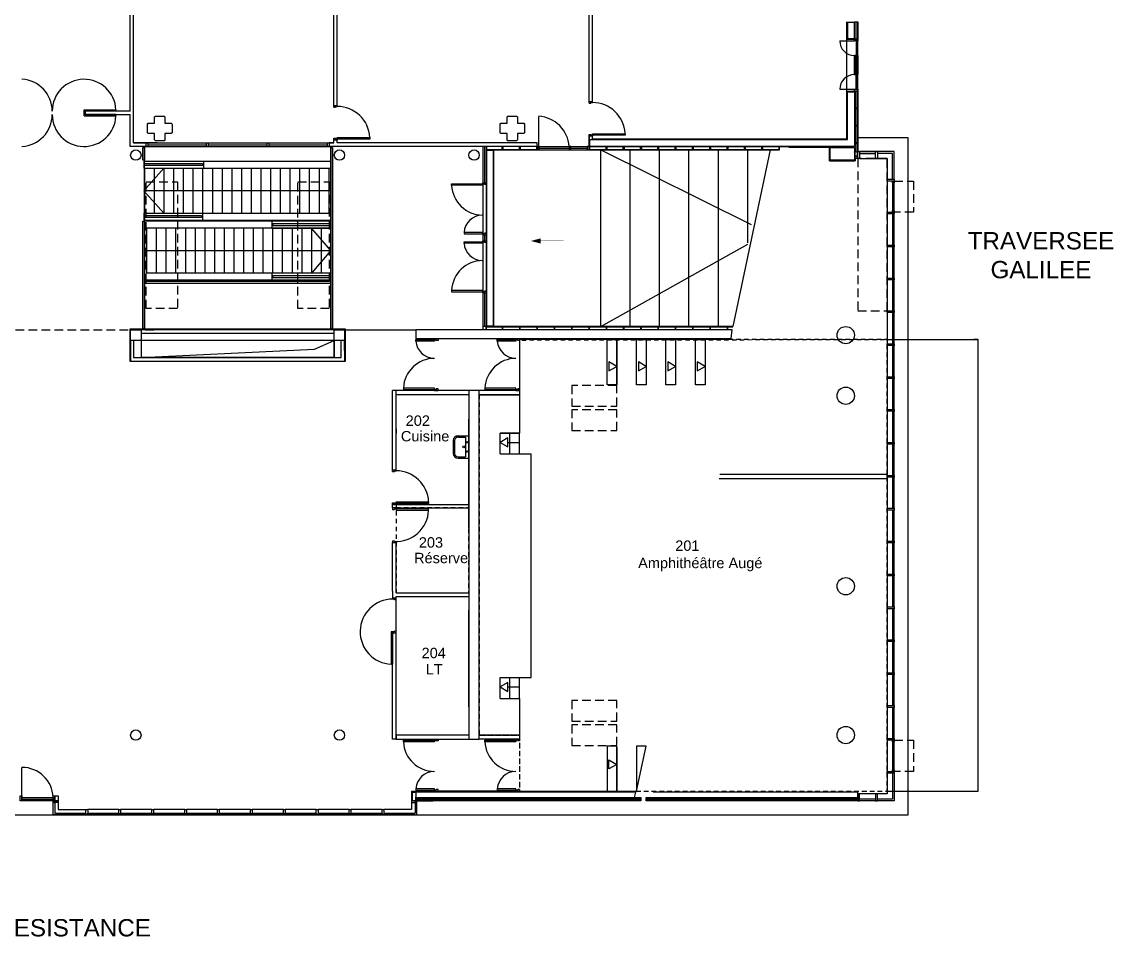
# Model space of a CAD drawing. Header units: metres. Extents: x 492 to 631, y -916 to -790.
# Drawn here: x 599.75 to 631.27, y -916.26 to -889.71 of the extents above; entities that cross this region are included whole.
import ezdxf

# ---------------------------------------------------------------- set-up
doc = ezdxf.new("R2010")
doc.units = ezdxf.units.M
for name, pattern in [('CACHE', [0.375, 0.25, -0.125]), ('CACHE2', [0.1875, 0.125, -0.0625]), ('CONTINU', [0])]:
    doc.linetypes.add(name, pattern=pattern)
for name, color, linetype in [('_numérotation salles', 8, 'Continuous'), ('amphi 201', 8, 'CONTINU'), ('Désignation', 8, 'CONTINU'), ('GEX_VOL_Archi', 8, 'Continuous')]:
    doc.layers.add(name, color=color, linetype=linetype)
doc.styles.add('G100TXT-droit', font='swissl.ttf', dxfattribs={"height": 0.2})
doc.styles.get("Standard").update_dxf_attribs({"font": 'swissl.ttf'})
doc.linetypes.add('ISOLATION', pattern='A,0.0001,-0.1,[134,ltypeshp.shx,S=0.1,R=0,X=-0.1,Y=0],-0.2,[134,ltypeshp.shx,S=0.1,R=180,X=0.1,Y=0],-0.1', length=0.4001)

msp = doc.modelspace()

# ---------------------------------------------------------------- linework, layer by layer
at = {"layer": 'amphi 201', "color": 7, "linetype": 'CACHE2'}
msp.add_lwpolyline([(612.963, -900.478), (612.963, -910.308), (614.123, -910.308), (614.123, -911.928), (627.363, -911.928), (627.363, -898.888), (614.123, -898.908), (614.123, -900.478)], close=True, dxfattribs=at)
at = {"layer": 'GEX_VOL_Archi', "color": 7}
for p, q in [((602.883, -892.289), (602.883, -885.058)), ((608.862, -892.124), (608.861, -885.059)), ((602.983, -893.208), (602.983, -885.158)), ((608.761, -892.124), (608.761, -885.158)), ((616.132, -892.01), (616.132, -885.158)), ((616.232, -892.01), (616.232, -885.158)), ((623.574, -890.208), (623.574, -889.708)), ((623.844, -890.201), (623.844, -889.716)), ((623.369, -890.258), (623.794, -890.258)), ((623.574, -890.208), (623.794, -890.208)), ((623.574, -891.708), (623.574, -890.208)), ((623.844, -890.258), (623.844, -890.683)), ((623.874, -890.683), (623.874, -890.258)), ((623.894, -891.708), (623.894, -890.258)), ((623.794, -890.733), (623.794, -891.183)), ((623.794, -891.183), (623.794, -890.733)), ((623.844, -890.733), (623.844, -891.183)), ((623.844, -891.183), (623.844, -890.733)), ((623.894, -890.733), (623.894, -891.183)), ((623.844, -891.658), (623.844, -891.233)), ((623.874, -891.233), (623.874, -891.658)), ((623.369, -891.658), (623.794, -891.658)), ((623.574, -891.708), (623.794, -891.708)), ((623.574, -893.088), (623.574, -891.708)), ((623.844, -892.201), (623.844, -891.716)), ((616.132, -892.01), (616.232, -892.01)), ((616.132, -892.06), (616.132, -892.01)), ((616.182, -892.04), (616.232, -892.04)), ((616.182, -892.06), (616.182, -892.04)), ((616.232, -892.04), (616.232, -892.01)), ((601.553, -892.249), (602.472, -892.249)), ((601.553, -892.289), (601.553, -892.249)), ((601.553, -892.289), (601.583, -892.289)), ((601.553, -892.339), (601.553, -892.289)), ((602.472, -892.289), (601.553, -892.289)), ((601.553, -892.389), (601.553, -892.339)), ((601.583, -892.289), (601.583, -892.389)), ((602.472, -892.249), (602.472, -892.289)), ((608.761, -892.124), (608.862, -892.124)), ((608.762, -892.174), (608.762, -892.124)), ((608.762, -892.174), (608.812, -892.174)), ((608.812, -892.154), (608.862, -892.154)), ((608.812, -892.174), (608.812, -892.154)), ((608.862, -892.154), (608.862, -892.124)), ((616.132, -892.06), (616.182, -892.06)), ((623.844, -892.701), (623.844, -892.216)), ((601.583, -892.389), (601.553, -892.389)), ((602.472, -892.389), (601.553, -892.389)), ((601.553, -892.429), (601.553, -892.389)), ((601.553, -892.429), (602.472, -892.429)), ((602.472, -892.429), (602.472, -892.389)), ((602.883, -893.308), (602.883, -892.389)), ((616.132, -892.96), (616.182, -892.96)), ((616.132, -893.01), (616.132, -892.96)), ((616.182, -892.96), (616.182, -892.98)), ((616.182, -892.98), (616.232, -892.98)), ((616.232, -892.98), (616.232, -892.94)), ((616.232, -892.94), (617.171, -892.94)), ((617.171, -892.98), (616.232, -892.98)), ((616.232, -892.98), (616.232, -893.01)), ((617.171, -892.94), (617.171, -892.98)), ((623.844, -893.201), (623.844, -892.716)), ((603.346, -893.308), (602.883, -893.308)), ((603.665, -893.208), (602.983, -893.208)), ((602.983, -893.208), (608.762, -893.208)), ((603.396, -893.258), (605.086, -893.258)), ((603.396, -893.308), (605.087, -893.308)), ((605.136, -893.208), (608.762, -893.208)), ((605.146, -893.208), (606.836, -893.208)), ((605.146, -893.258), (606.836, -893.258)), ((605.146, -893.308), (606.837, -893.308)), ((606.886, -893.258), (608.577, -893.258)), ((606.886, -893.308), (608.577, -893.308)), ((608.762, -893.208), (608.626, -893.208)), ((614.632, -893.308), (608.626, -893.308)), ((608.761, -893.208), (608.761, -893.074)), ((608.761, -893.074), (608.812, -893.074)), ((608.862, -893.124), (608.761, -893.124)), ((608.762, -893.208), (608.762, -893.074)), ((608.762, -893.124), (608.762, -893.074)), ((608.812, -893.074), (608.812, -893.094)), ((608.812, -893.094), (608.862, -893.094)), ((608.862, -893.094), (608.862, -893.054)), ((608.862, -893.054), (609.801, -893.054)), ((609.801, -893.094), (608.862, -893.094)), ((608.862, -893.094), (608.862, -893.124)), ((608.862, -893.208), (608.862, -893.124)), ((614.632, -893.208), (608.862, -893.208)), ((609.801, -893.054), (609.801, -893.094)), ((613.063, -893.308), (613.063, -894.429)), ((613.063, -893.308), (613.063, -898.608)), ((613.113, -893.308), (613.113, -894.359)), ((613.163, -893.308), (613.163, -894.359)), ((614.632, -893.308), (614.632, -893.208)), ((614.632, -893.308), (616.132, -893.308)), ((616.132, -893.01), (616.132, -893.088)), ((616.232, -893.01), (616.132, -893.01)), ((616.132, -893.308), (616.132, -893.01)), ((616.142, -893.308), (623.794, -893.308)), ((616.152, -893.288), (616.152, -893.108)), ((616.232, -893.088), (616.232, -893.01)), ((616.232, -893.088), (623.574, -893.088)), ((623.094, -893.338), (623.094, -893.308)), ((623.844, -893.464), (623.844, -893.216)), ((614.632, -893.408), (616.112, -893.408)), ((614.682, -893.358), (615.557, -893.358)), ((614.682, -893.358), (615.532, -893.358)), ((615.607, -893.358), (616.082, -893.358)), ((616.468, -898.508), (616.468, -893.408)), ((616.468, -893.408), (620.814, -895.559)), ((617.318, -898.508), (617.318, -893.408)), ((618.168, -898.508), (618.168, -893.408)), ((619.018, -898.508), (619.018, -893.408)), ((619.868, -898.508), (619.868, -893.408)), ((620.718, -896.092), (620.718, -893.408)), ((621.902, -893.328), (623.074, -893.328)), ((623.074, -893.728), (623.074, -893.328)), ((623.894, -893.469), (623.794, -893.469)), ((623.804, -893.504), (623.794, -893.504)), ((623.794, -893.504), (623.794, -893.588)), ((623.794, -893.588), (623.895, -893.588)), ((623.804, -893.504), (623.804, -893.578)), ((623.804, -893.578), (623.885, -893.578)), ((623.895, -893.504), (623.885, -893.504)), ((623.885, -893.578), (623.885, -893.504)), ((623.895, -893.588), (623.895, -893.504)), ((603.276, -893.738), (608.676, -893.738)), ((604.968, -893.813), (603.276, -893.813)), ((604.968, -893.863), (603.276, -893.863)), ((603.276, -893.863), (603.276, -893.938)), ((603.276, -893.938), (608.676, -893.938)), ((603.276, -894.588), (603.856, -893.938)), ((603.296, -893.938), (603.296, -895.238)), ((603.576, -893.938), (603.576, -895.238)), ((603.856, -893.938), (603.856, -895.238)), ((604.136, -893.938), (604.136, -895.238)), ((604.416, -893.938), (604.416, -895.238)), ((604.696, -893.938), (604.696, -895.238)), ((604.968, -893.813), (604.968, -893.863)), ((604.976, -893.938), (604.976, -895.238)), ((604.998, -893.738), (604.998, -893.938)), ((605.256, -893.938), (605.256, -895.238)), ((605.536, -893.938), (605.536, -895.238)), ((605.816, -893.938), (605.816, -895.238)), ((606.096, -893.938), (606.096, -895.238)), ((606.376, -893.938), (606.376, -895.238)), ((606.656, -893.938), (606.656, -895.238)), ((606.936, -893.938), (606.936, -895.238)), ((607.216, -893.938), (607.216, -895.238)), ((607.496, -893.938), (607.496, -895.238)), ((607.776, -893.938), (607.776, -895.238)), ((608.056, -893.938), (608.056, -895.238)), ((608.336, -893.938), (608.336, -895.238)), ((608.616, -893.938), (608.616, -895.238)), ((623.074, -893.728), (623.814, -893.728)), ((623.794, -893.641), (623.895, -893.641)), ((623.794, -893.641), (623.794, -893.667)), ((623.794, -893.645), (623.794, -893.645)), ((623.794, -893.667), (623.798, -893.667)), ((623.798, -893.645), (623.891, -893.645)), ((623.798, -893.645), (623.798, -893.667)), ((623.814, -893.645), (623.814, -893.728)), ((623.891, -893.645), (623.891, -893.667)), ((623.895, -893.667), (623.891, -893.667)), ((623.895, -893.641), (623.895, -893.667)), ((612.164, -894.429), (612.164, -894.389)), ((612.164, -894.389), (613.063, -894.389)), ((613.063, -894.429), (612.164, -894.429)), ((613.063, -894.389), (613.063, -894.359)), ((613.063, -894.359), (613.163, -894.359)), ((613.113, -894.389), (613.063, -894.389)), ((613.063, -894.389), (613.063, -894.429)), ((613.113, -894.409), (613.113, -894.389)), ((613.163, -894.409), (613.113, -894.409)), ((613.163, -894.359), (613.163, -894.409)), ((608.676, -894.588), (603.276, -894.588)), ((603.856, -895.238), (603.276, -894.588)), ((603.276, -895.238), (608.676, -895.238)), ((603.276, -895.238), (603.276, -895.438)), ((604.938, -895.313), (603.276, -895.313)), ((604.938, -895.363), (603.276, -895.363)), ((603.276, -895.438), (608.676, -895.438)), ((603.296, -895.285), (603.296, -898.302)), ((604.938, -895.313), (604.938, -895.363)), ((604.968, -895.238), (604.968, -895.438)), ((603.356, -895.668), (603.356, -896.968)), ((603.636, -895.668), (603.636, -896.968)), ((603.916, -895.668), (603.916, -896.968)), ((604.196, -895.668), (604.196, -896.968)), ((604.476, -895.668), (604.476, -896.968)), ((604.756, -895.668), (604.756, -896.968)), ((605.036, -895.668), (605.036, -896.968)), ((605.316, -895.668), (605.316, -896.968)), ((605.596, -895.668), (605.596, -896.968)), ((605.876, -895.668), (605.876, -896.968)), ((606.156, -895.668), (606.156, -896.968)), ((606.436, -895.668), (606.436, -896.968)), ((606.716, -895.668), (606.716, -896.968)), ((606.996, -895.668), (606.996, -896.968)), ((607.276, -895.668), (607.276, -896.968)), ((607.556, -895.668), (607.556, -896.968)), ((607.836, -895.668), (607.836, -896.968)), ((608.116, -895.668), (608.116, -896.968)), ((608.676, -896.318), (608.116, -895.668)), ((608.396, -895.668), (608.396, -896.968)), ((608.676, -895.668), (608.676, -896.968)), ((612.524, -895.789), (612.524, -895.829)), ((613.063, -895.789), (612.524, -895.789)), ((612.524, -895.829), (613.063, -895.829)), ((613.063, -895.789), (613.063, -896.034)), ((613.063, -895.829), (613.063, -895.789)), ((613.113, -895.829), (613.063, -895.829)), ((613.063, -895.829), (613.063, -895.859)), ((613.113, -895.809), (613.113, -895.829)), ((613.163, -895.809), (613.113, -895.809)), ((613.163, -895.859), (613.163, -895.809)), ((612.524, -896.104), (612.524, -896.064)), ((612.524, -896.064), (613.063, -896.064)), ((613.063, -896.104), (612.524, -896.104)), ((613.063, -895.859), (613.163, -895.859)), ((613.063, -896.034), (613.163, -896.034)), ((613.063, -896.064), (613.063, -896.034)), ((613.063, -896.064), (613.063, -896.104)), ((613.113, -896.064), (613.063, -896.064)), ((613.113, -895.859), (613.113, -896.034)), ((613.113, -896.084), (613.113, -896.064)), ((613.163, -896.084), (613.113, -896.084)), ((613.163, -895.859), (613.163, -896.034)), ((613.163, -896.034), (613.163, -896.084)), ((616.468, -898.508), (620.718, -896.13)), ((603.296, -896.318), (608.676, -896.318)), ((608.676, -896.318), (608.116, -896.968)), ((606.975, -896.968), (606.975, -897.168)), ((608.676, -896.968), (608.676, -897.043)), ((612.164, -897.464), (612.164, -897.504)), ((613.063, -897.464), (612.164, -897.464)), ((612.164, -897.504), (613.063, -897.504)), ((613.063, -897.504), (613.063, -897.464)), ((613.063, -897.504), (613.063, -897.534)), ((613.113, -897.504), (613.063, -897.504)), ((613.063, -897.534), (613.063, -898.608)), ((613.063, -897.534), (613.163, -897.534)), ((613.163, -897.484), (613.113, -897.484)), ((613.113, -897.484), (613.113, -897.504)), ((613.113, -897.534), (613.113, -898.508)), ((613.163, -897.534), (613.163, -897.484)), ((613.163, -897.534), (613.163, -898.608)), ((609.096, -898.588), (602.876, -898.588)), ((602.876, -898.588), (602.876, -899.508)), ((608.776, -898.608), (603.196, -898.608)), ((609.076, -898.608), (611.132, -898.608)), ((609.097, -899.508), (609.096, -898.588)), ((613.163, -898.508), (613.063, -898.508)), ((620.234, -898.856), (620.265, -898.607)), ((602.876, -898.908), (602.876, -899.508)), ((602.896, -898.908), (602.896, -899.508)), ((602.976, -898.908), (602.976, -899.408)), ((608.776, -898.708), (603.196, -898.708)), ((608.387, -898.908), (603.196, -898.908)), ((608.776, -898.908), (603.386, -898.908)), ((608.977, -899.408), (608.976, -898.908)), ((609.077, -899.508), (609.076, -898.908)), ((611.132, -898.888), (611.671, -898.888)), ((611.132, -898.928), (611.132, -898.888)), ((611.671, -898.928), (611.132, -898.928)), ((611.671, -898.888), (611.671, -898.858)), ((611.671, -898.858), (611.771, -898.858)), ((611.721, -898.888), (611.671, -898.888)), ((611.671, -898.888), (611.671, -898.928)), ((611.721, -898.908), (611.721, -898.888)), ((611.771, -898.908), (611.721, -898.908)), ((611.771, -898.858), (611.771, -898.908)), ((613.484, -898.888), (614.023, -898.888)), ((613.484, -898.928), (613.484, -898.888)), ((614.023, -898.928), (613.484, -898.928)), ((614.023, -898.888), (614.023, -898.858)), ((614.023, -898.858), (614.123, -898.858)), ((614.073, -898.888), (614.023, -898.888)), ((614.023, -898.888), (614.023, -898.928)), ((614.073, -898.908), (614.073, -898.888)), ((614.123, -898.908), (614.073, -898.908)), ((614.123, -898.858), (614.123, -898.908)), ((620.206, -898.888), (614.123, -898.888)), ((616.932, -900.16), (616.932, -898.858)), ((624.744, -898.888), (627.363, -898.888)), ((627.363, -911.928), (627.363, -898.888)), ((602.876, -899.508), (609.097, -899.508)), ((602.976, -899.408), (608.977, -899.408)), ((608.673, -899.408), (603.883, -899.408)), ((610.462, -902.646), (610.462, -900.358)), ((610.562, -900.358), (610.462, -900.358)), ((610.562, -901.058), (610.562, -900.358)), ((612.662, -900.358), (610.562, -900.358)), ((610.562, -900.478), (610.562, -900.358)), ((612.662, -900.358), (610.562, -900.358)), ((612.662, -900.478), (610.562, -900.478)), ((612.662, -900.478), (610.562, -900.478)), ((611.671, -900.288), (610.772, -900.288)), ((610.772, -900.288), (610.772, -900.328)), ((610.772, -900.328), (611.671, -900.328)), ((611.671, -900.328), (611.671, -900.288)), ((611.721, -900.328), (611.671, -900.328)), ((611.671, -900.328), (611.671, -900.358)), ((611.671, -900.358), (611.771, -900.358)), ((611.721, -900.308), (611.721, -900.328)), ((611.771, -900.308), (611.721, -900.308)), ((611.771, -900.358), (611.771, -900.308)), ((612.963, -900.357), (612.662, -900.357)), ((612.662, -900.357), (612.662, -910.428)), ((612.963, -910.428), (612.963, -900.357)), ((614.123, -900.358), (612.963, -900.358)), ((614.123, -900.478), (612.963, -900.478)), ((614.023, -900.288), (613.124, -900.288)), ((613.124, -900.288), (613.124, -900.328)), ((613.124, -900.328), (614.023, -900.328)), ((614.023, -900.328), (614.023, -900.288)), ((614.073, -900.328), (614.023, -900.328)), ((614.023, -900.328), (614.023, -900.358)), ((614.023, -900.358), (614.123, -900.358)), ((614.073, -900.308), (614.073, -900.328)), ((614.123, -900.308), (614.073, -900.308)), ((614.123, -900.358), (614.123, -900.308)), ((614.123, -900.358), (614.123, -900.478)), ((610.562, -902.646), (610.562, -901.058)), ((612.662, -904.327), (612.662, -901.184)), ((612.212, -901.801), (612.212, -902.171)), ((612.252, -901.801), (612.252, -902.171)), ((612.352, -901.661), (612.662, -901.661)), ((612.352, -901.701), (612.566, -901.701)), ((612.566, -901.701), (612.566, -902.271)), ((612.662, -901.661), (612.662, -902.311)), ((613.563, -901.588), (614.123, -901.588)), ((613.563, -901.588), (614.123, -901.588)), ((613.563, -902.188), (613.563, -901.588)), ((613.843, -902.188), (613.843, -901.588)), ((614.123, -902.188), (614.123, -901.588)), ((613.788, -901.858), (614.123, -901.858)), ((612.352, -902.271), (612.566, -902.271)), ((612.352, -902.311), (612.662, -902.311)), ((613.563, -902.188), (614.463, -902.188)), ((614.463, -908.649), (614.463, -902.188)), ((610.462, -902.646), (610.562, -902.646)), ((610.462, -902.646), (610.562, -902.646)), ((610.462, -902.696), (610.462, -902.646)), ((610.462, -902.696), (610.512, -902.696)), ((610.512, -902.676), (610.562, -902.676)), ((610.512, -902.696), (610.512, -902.676)), ((610.562, -902.676), (610.562, -902.646)), ((619.893, -902.893), (624.744, -902.893)), ((619.906, -902.773), (624.744, -902.773)), ((624.744, -902.893), (624.744, -902.773)), ((610.462, -903.596), (610.512, -903.596)), ((610.462, -903.646), (610.462, -903.596)), ((610.562, -903.646), (610.462, -903.646)), ((610.512, -903.596), (610.512, -903.616)), ((610.512, -903.616), (610.562, -903.616)), ((610.562, -903.616), (610.562, -903.576)), ((610.562, -903.576), (611.501, -903.576)), ((611.501, -903.616), (610.562, -903.616)), ((610.562, -903.616), (610.562, -903.646)), ((610.562, -903.646), (612.662, -903.646)), ((611.501, -903.576), (611.501, -903.616)), ((610.462, -903.746), (610.462, -903.796)), ((610.562, -903.746), (610.462, -903.746)), ((610.462, -903.796), (610.512, -903.796)), ((610.512, -903.796), (610.512, -903.776)), ((610.512, -903.776), (610.562, -903.776)), ((610.562, -903.746), (612.662, -903.746)), ((610.562, -903.776), (610.562, -903.746)), ((610.562, -903.776), (610.562, -903.816)), ((611.501, -903.776), (610.562, -903.776)), ((610.562, -903.816), (611.501, -903.816)), ((611.501, -903.816), (611.501, -903.776)), ((610.462, -904.696), (610.512, -904.696)), ((610.462, -904.696), (610.462, -904.746)), ((610.462, -906.152), (610.462, -904.746)), ((610.462, -904.746), (610.562, -904.746)), ((610.462, -904.746), (610.562, -904.746)), ((610.512, -904.696), (610.512, -904.716)), ((610.512, -904.716), (610.562, -904.716)), ((610.562, -906.202), (610.562, -904.716)), ((610.562, -904.716), (610.562, -904.746)), ((610.562, -906.152), (610.562, -904.746)), ((610.462, -906.152), (610.462, -906.352)), ((610.562, -906.202), (610.562, -906.152)), ((610.562, -906.202), (610.562, -906.152)), ((610.562, -906.202), (612.662, -906.202)), ((610.462, -906.352), (610.562, -906.352)), ((610.462, -906.352), (610.562, -906.352)), ((610.562, -906.352), (610.462, -906.352)), ((610.462, -906.382), (610.462, -906.352)), ((610.512, -906.382), (610.462, -906.382)), ((610.512, -906.402), (610.512, -906.382)), ((610.562, -906.402), (610.512, -906.402)), ((610.562, -906.302), (612.662, -906.302)), ((610.562, -906.352), (610.562, -906.302)), ((610.562, -906.402), (610.562, -906.352)), ((610.563, -907.302), (610.562, -906.402)), ((612.662, -909.495), (612.662, -906.702)), ((610.423, -907.322), (610.423, -908.261)), ((610.463, -907.322), (610.423, -907.322)), ((610.462, -910.428), (610.462, -907.352)), ((610.462, -907.352), (610.562, -907.352)), ((610.463, -907.322), (610.463, -907.352)), ((610.513, -907.322), (610.463, -907.322)), ((610.463, -908.261), (610.463, -907.322)), ((610.463, -907.352), (610.563, -907.352)), ((610.563, -907.302), (610.513, -907.302)), ((610.513, -907.322), (610.513, -907.302)), ((610.562, -909.116), (610.562, -907.352)), ((610.562, -910.428), (610.562, -907.352)), ((610.563, -907.352), (610.563, -907.302)), ((610.562, -908.098), (610.562, -907.752)), ((610.562, -909.18), (610.562, -907.752)), ((610.463, -908.261), (610.423, -908.261)), ((613.563, -909.249), (613.563, -908.649)), ((613.563, -908.649), (614.123, -908.649)), ((613.563, -908.649), (614.463, -908.649)), ((613.563, -909.249), (613.563, -908.649)), ((613.843, -909.249), (613.843, -908.649)), ((614.123, -909.249), (614.123, -908.649)), ((613.788, -908.918), (614.123, -908.918)), ((610.562, -909.229), (610.562, -909.229)), ((610.562, -909.349), (610.562, -909.349)), ((613.563, -909.249), (614.123, -909.249)), ((610.562, -910.428), (610.462, -910.428)), ((610.772, -910.458), (611.671, -910.458)), ((610.772, -910.498), (610.772, -910.458)), ((611.671, -910.498), (610.772, -910.498)), ((611.671, -910.428), (611.771, -910.428)), ((611.671, -910.458), (611.671, -910.428)), ((611.671, -910.458), (611.671, -910.498)), ((611.721, -910.458), (611.671, -910.458)), ((611.721, -910.478), (611.721, -910.458)), ((611.771, -910.478), (611.721, -910.478)), ((611.771, -910.428), (611.771, -910.478)), ((612.662, -910.428), (612.963, -910.428)), ((612.662, -910.428), (612.963, -910.428)), ((613.124, -910.458), (614.023, -910.458)), ((613.124, -910.498), (613.124, -910.458)), ((614.023, -910.498), (613.124, -910.498)), ((614.023, -910.428), (614.123, -910.428)), ((614.023, -910.458), (614.023, -910.428)), ((614.023, -910.458), (614.023, -910.498)), ((614.073, -910.458), (614.023, -910.458)), ((614.073, -910.478), (614.073, -910.458)), ((614.123, -910.478), (614.073, -910.478)), ((614.123, -910.428), (614.123, -910.478)), ((616.932, -910.656), (616.932, -911.958)), ((611.671, -911.858), (611.132, -911.858)), ((611.132, -911.858), (611.132, -911.898)), ((611.132, -911.898), (611.671, -911.898)), ((611.671, -911.898), (611.671, -911.858)), ((611.671, -911.898), (611.671, -911.928)), ((611.721, -911.898), (611.671, -911.898)), ((611.771, -911.878), (611.721, -911.878)), ((611.721, -911.878), (611.721, -911.898)), ((611.771, -911.928), (611.771, -911.878)), ((614.023, -911.858), (613.484, -911.858)), ((613.484, -911.858), (613.484, -911.898)), ((613.484, -911.898), (614.023, -911.898)), ((614.023, -911.898), (614.023, -911.858)), ((614.023, -911.898), (614.023, -911.928)), ((614.073, -911.898), (614.023, -911.898)), ((614.123, -911.878), (614.073, -911.878)), ((614.073, -911.878), (614.073, -911.898)), ((614.123, -911.928), (614.123, -911.878)), ((599.757, -912.158), (600.657, -912.158)), ((611.007, -911.928), (611.007, -912.208)), ((611.007, -911.928), (611.671, -911.928)), ((611.029, -911.958), (611.029, -912.208)), ((611.029, -911.958), (611.132, -911.958)), ((611.671, -911.928), (611.771, -911.928)), ((614.023, -911.928), (611.771, -911.928)), ((614.023, -911.928), (614.123, -911.928)), ((614.123, -911.928), (617.485, -911.928)), ((624.744, -911.928), (627.363, -911.928)), ((602.557, -912.458), (601.657, -912.458)), ((603.507, -912.458), (602.607, -912.458)), ((604.457, -912.458), (603.557, -912.458)), ((605.407, -912.458), (604.507, -912.458)), ((606.357, -912.458), (605.457, -912.458)), ((607.307, -912.458), (606.407, -912.458)), ((608.257, -912.458), (607.357, -912.458)), ((609.207, -912.458), (608.307, -912.458)), ((610.157, -912.458), (609.257, -912.458)), ((600.707, -912.558), (601.607, -912.558)), ((601.657, -912.558), (602.557, -912.558)), ((602.607, -912.558), (603.507, -912.558)), ((603.557, -912.558), (604.457, -912.558)), ((604.507, -912.558), (605.407, -912.558)), ((605.457, -912.558), (606.357, -912.558)), ((606.407, -912.558), (607.307, -912.558)), ((607.357, -912.558), (608.257, -912.558)), ((608.307, -912.558), (609.207, -912.558)), ((609.257, -912.558), (610.157, -912.558)), ((610.207, -912.558), (611.107, -912.558)), ((611.107, -912.608), (610.207, -912.608))]:
    msp.add_line(p, q, dxfattribs=at)
at = {"layer": 'GEX_VOL_Archi', "color": 7, "ltscale": 2}
for p, q in [((614.682, -893.308), (614.682, -892.439)), ((623.794, -892.938), (623.794, -893.124)), ((616.152, -893.108), (623.594, -893.108)), ((615.557, -893.372), (614.682, -893.372)), ((624.894, -894.308), (624.894, -895.208)), ((624.894, -895.258), (624.894, -896.158)), ((624.894, -896.208), (624.894, -897.108)), ((624.894, -897.158), (624.894, -898.058)), ((624.894, -898.108), (624.894, -899.008)), ((624.894, -899.058), (624.894, -899.958)), ((624.894, -900.008), (624.894, -900.908)), ((624.894, -900.958), (624.894, -901.858)), ((624.894, -901.908), (624.894, -902.808)), ((624.894, -902.858), (624.894, -903.758)), ((624.894, -903.808), (624.894, -904.708)), ((624.894, -904.758), (624.894, -905.658)), ((624.894, -905.708), (624.894, -906.608)), ((624.894, -906.658), (624.894, -907.558)), ((624.894, -907.608), (624.894, -908.508)), ((624.894, -908.558), (624.894, -909.458)), ((624.894, -909.508), (624.894, -910.408)), ((624.894, -910.458), (624.894, -911.358)), ((599.757, -912.108), (599.757, -911.241)), ((600.657, -912.172), (599.757, -912.172)), ((623.894, -912.208), (623.482, -912.208)), ((623.884, -912.198), (623.492, -912.198)), ((623.492, -912.198), (623.784, -912.198)), ((623.884, -912.108), (623.884, -912.198)), ((623.884, -912.198), (623.884, -912.108)), ((623.884, -912.198), (623.884, -912.108)), ((623.894, -912.108), (623.894, -912.208)), ((623.894, -912.108), (623.894, -912.198)), ((572.344, -912.608), (624.944, -912.608))]:
    msp.add_line(p, q, dxfattribs=at)
at = {"layer": 'GEX_VOL_Archi', "color": 7, "linetype": 'ISOLATION', "ltscale": 0.08}
for p, q in [((611.622, -912.162), (611.167, -912.162)), ((612.122, -912.162), (611.642, -912.162))]:
    msp.add_line(p, q, dxfattribs=at)
at = {"layer": 'GEX_VOL_Archi', "color": 7, "ltscale": 0.08}
for p, q in [((612.622, -912.162), (612.142, -912.162)), ((613.122, -912.162), (612.642, -912.162)), ((613.622, -912.162), (613.142, -912.162)), ((614.122, -912.162), (613.642, -912.162)), ((614.622, -912.162), (614.142, -912.162)), ((615.122, -912.162), (614.642, -912.162)), ((615.622, -912.162), (615.142, -912.162)), ((616.122, -912.162), (615.642, -912.162)), ((616.622, -912.162), (616.142, -912.162)), ((617.122, -912.162), (616.642, -912.162)), ((617.622, -912.162), (617.142, -912.162)), ((618.722, -912.162), (617.792, -912.162)), ((619.672, -912.162), (618.742, -912.162)), ((620.622, -912.162), (619.692, -912.162)), ((621.572, -912.162), (620.642, -912.162)), ((622.522, -912.162), (621.592, -912.162)), ((623.472, -912.162), (622.542, -912.162)), ((623.884, -912.162), (623.492, -912.162))]:
    msp.add_line(p, q, dxfattribs=at)
at = {"layer": 'GEX_VOL_Archi', "color": 7}
for points in [[(623.594, -889.728), (623.594, -890.188), (623.794, -890.188), (623.794, -889.728)], [(623.894, -890.208), (623.894, -890.258), (623.794, -890.258), (623.794, -890.208)], [(623.894, -890.683), (623.894, -890.733), (623.794, -890.733), (623.794, -890.683)], [(623.894, -890.733), (623.894, -890.683), (623.794, -890.683), (623.794, -890.733)], [(623.894, -890.683), (623.894, -890.733), (623.794, -890.733), (623.794, -890.683)], [(623.894, -891.233), (623.894, -891.183), (623.794, -891.183), (623.794, -891.233)], [(623.894, -891.233), (623.894, -891.183), (623.794, -891.183), (623.794, -891.233)], [(623.894, -891.183), (623.894, -891.233), (623.794, -891.233), (623.794, -891.183)], [(623.894, -891.658), (623.894, -891.708), (623.794, -891.708), (623.794, -891.658)], [(603.296, -893.308), (608.676, -893.308), (608.676, -898.608), (603.296, -898.608)], [(603.396, -893.308), (603.346, -893.308), (603.346, -893.208), (603.396, -893.208)], [(605.136, -893.308), (605.086, -893.308), (605.086, -893.208), (605.136, -893.208)], [(606.886, -893.308), (606.836, -893.308), (606.836, -893.208), (606.886, -893.208)], [(608.627, -893.308), (608.577, -893.308), (608.577, -893.208), (608.627, -893.208)], [(614.632, -893.408), (614.682, -893.408), (614.682, -893.308), (614.632, -893.308)], [(614.682, -893.408), (614.632, -893.408), (614.632, -893.308), (614.682, -893.308)], [(615.557, -893.408), (615.607, -893.408), (615.607, -893.308), (615.557, -893.308)], [(616.082, -893.408), (616.132, -893.408), (616.132, -893.308), (616.082, -893.308)], [(603.296, -893.708), (603.246, -893.708), (603.246, -893.338), (603.296, -893.338)], [(608.727, -898.578), (608.676, -898.578), (608.676, -893.338), (608.726, -893.338)], [(613.175, -893.408), (613.375, -893.408), (613.375, -898.508), (613.175, -898.508)], [(613.185, -893.418), (613.365, -893.418), (613.365, -898.498), (613.185, -898.498)], [(623.794, -893.708), (623.094, -893.708), (623.094, -893.338), (623.794, -893.338)], [(623.794, -893.708), (623.094, -893.708), (623.094, -893.338), (623.794, -893.338)], [(603.297, -898.578), (603.246, -898.578), (603.246, -895.468), (603.296, -895.468)], [(607.005, -895.593), (608.676, -895.593), (608.676, -895.543), (607.005, -895.543)], [(607.005, -897.093), (608.676, -897.093), (608.676, -897.043), (607.005, -897.043)], [(603.296, -897.208), (603.296, -897.258), (608.676, -897.258), (608.676, -897.208)], [(602.896, -898.608), (603.196, -898.608), (603.196, -898.908), (602.896, -898.908)], [(608.776, -898.608), (609.076, -898.608), (609.076, -898.908), (608.776, -898.908)], [(611.132, -898.858), (620.234, -898.858), (620.265, -898.608), (611.132, -898.608)], [(608.776, -898.908), (603.196, -898.908), (603.196, -899.408), (608.776, -899.408)], [(616.932, -900.188), (616.652, -900.188), (616.652, -898.888), (616.932, -898.888)], [(617.782, -900.188), (617.502, -900.188), (617.502, -898.888), (617.782, -898.888)], [(618.632, -900.188), (618.352, -900.188), (618.352, -898.888), (618.632, -898.888)], [(619.482, -900.188), (619.202, -900.188), (619.202, -898.888), (619.482, -898.888)], [(616.932, -899.659), (616.707, -899.529), (616.707, -899.789)], [(617.782, -899.659), (617.557, -899.529), (617.557, -899.789)], [(618.632, -899.659), (618.407, -899.529), (618.407, -899.789)], [(619.482, -899.659), (619.257, -899.529), (619.257, -899.789)], [(613.563, -901.858), (613.788, -901.987), (613.788, -901.728)], [(610.562, -903.746), (610.462, -903.746), (610.462, -903.646), (610.562, -903.646)], [(613.563, -908.918), (613.788, -909.048), (613.788, -908.789)], [(616.932, -910.628), (616.652, -910.628), (616.652, -911.928), (616.932, -911.928)], [(617.782, -910.628), (617.502, -910.628), (617.502, -911.928), (617.502, -911.928)], [(616.932, -911.157), (616.707, -911.287), (616.707, -911.027)], [(599.757, -912.208), (599.707, -912.208), (599.707, -912.058), (599.757, -912.058)], [(600.657, -912.208), (599.757, -912.208), (599.757, -912.108), (600.657, -912.108)], [(600.707, -912.208), (600.657, -912.208), (600.657, -912.058), (600.707, -912.058)], [(600.657, -912.258), (600.657, -912.208), (600.807, -912.208), (600.807, -912.258)], [(600.807, -912.208), (600.707, -912.208), (600.707, -912.058), (600.807, -912.058)], [(611.157, -912.258), (611.157, -912.208), (611.007, -912.208), (611.007, -912.258)], [(611.132, -912.108), (617.447, -912.108), (617.479, -911.958), (611.132, -911.958)], [(611.622, -912.108), (611.632, -912.108), (611.632, -912.208), (611.157, -912.208), (611.157, -912.108), (611.167, -912.108), (611.167, -912.198), (611.622, -912.198), (611.622, -912.108)], [(612.122, -912.108), (612.132, -912.108), (612.132, -912.208), (611.632, -912.208), (611.632, -912.108), (611.642, -912.108), (611.642, -912.198), (612.122, -912.198), (612.122, -912.108)], [(612.622, -912.108), (612.632, -912.108), (612.632, -912.208), (612.132, -912.208), (612.132, -912.108), (612.142, -912.108), (612.142, -912.198), (612.622, -912.198), (612.622, -912.108)], [(613.122, -912.108), (613.132, -912.108), (613.132, -912.208), (612.632, -912.208), (612.632, -912.108), (612.642, -912.108), (612.642, -912.198), (613.122, -912.198), (613.122, -912.108)], [(613.622, -912.108), (613.632, -912.108), (613.632, -912.208), (613.132, -912.208), (613.132, -912.108), (613.142, -912.108), (613.142, -912.198), (613.622, -912.198), (613.622, -912.108)], [(614.122, -912.108), (614.132, -912.108), (614.132, -912.208), (613.632, -912.208), (613.632, -912.108), (613.642, -912.108), (613.642, -912.198), (614.122, -912.198), (614.122, -912.108)], [(614.622, -912.108), (614.632, -912.108), (614.632, -912.208), (614.132, -912.208), (614.132, -912.108), (614.142, -912.108), (614.142, -912.198), (614.622, -912.198), (614.622, -912.108)], [(615.122, -912.108), (615.132, -912.108), (615.132, -912.208), (614.632, -912.208), (614.632, -912.108), (614.642, -912.108), (614.642, -912.198), (615.122, -912.198), (615.122, -912.108)], [(615.622, -912.108), (615.632, -912.108), (615.632, -912.208), (615.132, -912.208), (615.132, -912.108), (615.142, -912.108), (615.142, -912.198), (615.622, -912.198), (615.622, -912.108)], [(616.122, -912.108), (616.132, -912.108), (616.132, -912.208), (615.632, -912.208), (615.632, -912.108), (615.642, -912.108), (615.642, -912.198), (616.122, -912.198), (616.122, -912.108)], [(616.622, -912.108), (616.632, -912.108), (616.632, -912.208), (616.132, -912.208), (616.132, -912.108), (616.142, -912.108), (616.142, -912.198), (616.622, -912.198), (616.622, -912.108)], [(617.122, -912.108), (617.132, -912.108), (617.132, -912.208), (616.632, -912.208), (616.632, -912.108), (616.642, -912.108), (616.642, -912.198), (617.122, -912.198), (617.122, -912.108)], [(617.622, -912.108), (617.632, -912.108), (617.632, -912.208), (617.132, -912.208), (617.132, -912.108), (617.142, -912.108), (617.142, -912.198), (617.622, -912.198), (617.622, -912.108)], [(601.657, -912.608), (601.607, -912.608), (601.607, -912.458), (601.657, -912.458)], [(601.657, -912.608), (601.607, -912.608), (601.607, -912.458), (601.657, -912.458)], [(602.607, -912.608), (602.557, -912.608), (602.557, -912.458), (602.607, -912.458)], [(602.607, -912.608), (602.557, -912.608), (602.557, -912.458), (602.607, -912.458)], [(602.607, -912.608), (602.557, -912.608), (602.557, -912.458), (602.607, -912.458)], [(603.557, -912.608), (603.507, -912.608), (603.507, -912.458), (603.557, -912.458)], [(603.557, -912.608), (603.507, -912.608), (603.507, -912.458), (603.557, -912.458)], [(603.557, -912.608), (603.507, -912.608), (603.507, -912.458), (603.557, -912.458)], [(604.507, -912.608), (604.457, -912.608), (604.457, -912.458), (604.507, -912.458)], [(604.507, -912.608), (604.457, -912.608), (604.457, -912.458), (604.507, -912.458)], [(604.507, -912.608), (604.457, -912.608), (604.457, -912.458), (604.507, -912.458)], [(605.457, -912.608), (605.407, -912.608), (605.407, -912.458), (605.457, -912.458)], [(605.457, -912.608), (605.407, -912.608), (605.407, -912.458), (605.457, -912.458)], [(605.457, -912.608), (605.407, -912.608), (605.407, -912.458), (605.457, -912.458)], [(606.407, -912.608), (606.357, -912.608), (606.357, -912.458), (606.407, -912.458)], [(606.407, -912.608), (606.357, -912.608), (606.357, -912.458), (606.407, -912.458)], [(606.407, -912.608), (606.357, -912.608), (606.357, -912.458), (606.407, -912.458)], [(607.357, -912.608), (607.307, -912.608), (607.307, -912.458), (607.357, -912.458)], [(607.357, -912.608), (607.307, -912.608), (607.307, -912.458), (607.357, -912.458)], [(607.357, -912.608), (607.307, -912.608), (607.307, -912.458), (607.357, -912.458)], [(608.307, -912.608), (608.257, -912.608), (608.257, -912.458), (608.307, -912.458)], [(608.307, -912.608), (608.257, -912.608), (608.257, -912.458), (608.307, -912.458)], [(608.307, -912.608), (608.257, -912.608), (608.257, -912.458), (608.307, -912.458)], [(609.257, -912.608), (609.207, -912.608), (609.207, -912.458), (609.257, -912.458)], [(609.257, -912.608), (609.207, -912.608), (609.207, -912.458), (609.257, -912.458)], [(609.257, -912.608), (609.207, -912.608), (609.207, -912.458), (609.257, -912.458)], [(610.207, -912.608), (610.157, -912.608), (610.157, -912.458), (610.207, -912.458)], [(610.207, -912.608), (610.157, -912.608), (610.157, -912.458), (610.207, -912.458)], [(602.557, -912.608), (601.657, -912.608), (601.657, -912.558), (602.557, -912.558)], [(603.507, -912.608), (602.607, -912.608), (602.607, -912.558), (603.507, -912.558)], [(604.457, -912.608), (603.557, -912.608), (603.557, -912.558), (604.457, -912.558)], [(605.407, -912.608), (604.507, -912.608), (604.507, -912.558), (605.407, -912.558)], [(606.357, -912.608), (605.457, -912.608), (605.457, -912.558), (606.357, -912.558)], [(607.307, -912.608), (606.407, -912.608), (606.407, -912.558), (607.307, -912.558)], [(608.257, -912.608), (607.357, -912.608), (607.357, -912.558), (608.257, -912.558)], [(609.207, -912.608), (608.307, -912.608), (608.307, -912.558), (609.207, -912.558)], [(610.157, -912.608), (609.257, -912.608), (609.257, -912.558), (610.157, -912.558)]]:
    msp.add_lwpolyline(points, close=True, dxfattribs=at)
for points in [[(623.794, -889.716), (623.794, -889.711), (623.894, -889.711), (623.894, -890.206), (623.794, -890.206), (623.794, -890.201), (623.889, -890.201), (623.889, -889.716), (623.794, -889.716)], [(623.594, -891.728), (623.794, -891.728), (623.794, -893.308), (616.152, -893.308), (616.152, -893.108), (623.594, -893.108), (623.594, -891.728)], [(623.794, -891.716), (623.794, -891.711), (623.894, -891.711), (623.894, -892.206), (623.794, -892.206), (623.794, -892.201), (623.889, -892.201), (623.889, -891.716), (623.794, -891.716)], [(602.883, -892.289), (602.883, -892.289), (601.583, -892.289), (601.583, -892.389), (602.883, -892.389)], [(623.794, -892.216), (623.794, -892.211), (623.894, -892.211), (623.894, -892.706), (623.794, -892.706), (623.794, -892.701), (623.889, -892.701), (623.889, -892.216), (623.794, -892.216)], [(623.794, -892.716), (623.794, -892.711), (623.894, -892.711), (623.894, -893.206), (623.794, -893.206), (623.794, -893.201), (623.889, -893.201), (623.889, -892.716), (623.794, -892.716)], [(613.163, -893.308), (613.163, -893.408), (613.632, -893.408), (613.632, -893.308)], [(613.173, -893.308), (613.173, -893.398), (613.622, -893.398), (613.622, -893.308)], [(613.632, -893.308), (613.632, -893.408), (614.132, -893.408), (614.132, -893.308)], [(613.642, -893.308), (613.642, -893.398), (614.122, -893.398), (614.122, -893.308)], [(614.132, -893.308), (614.132, -893.408), (614.632, -893.408), (614.632, -893.308)], [(614.142, -893.308), (614.142, -893.398), (614.622, -893.398), (614.622, -893.308)], [(616.132, -893.308), (616.132, -893.408), (616.632, -893.408), (616.632, -893.308)], [(616.142, -893.308), (616.142, -893.398), (616.622, -893.398), (616.622, -893.308)], [(616.632, -893.308), (616.632, -893.408), (617.132, -893.408), (617.132, -893.308)], [(616.642, -893.308), (616.642, -893.398), (617.122, -893.398), (617.122, -893.308)], [(617.132, -893.308), (617.132, -893.408), (617.632, -893.408), (617.632, -893.308)], [(617.142, -893.308), (617.142, -893.398), (617.622, -893.398), (617.622, -893.308)], [(617.632, -893.308), (617.632, -893.408), (618.132, -893.408), (618.132, -893.308)], [(617.642, -893.308), (617.642, -893.398), (618.122, -893.398), (618.122, -893.308)], [(618.132, -893.308), (618.132, -893.408), (618.632, -893.408), (618.632, -893.308)], [(618.142, -893.308), (618.142, -893.398), (618.622, -893.398), (618.622, -893.308)], [(618.632, -893.308), (618.632, -893.408), (619.132, -893.408), (619.132, -893.308)], [(618.642, -893.308), (618.642, -893.398), (619.122, -893.398), (619.122, -893.308)], [(619.132, -893.308), (619.132, -893.408), (619.632, -893.408), (619.632, -893.308)], [(619.142, -893.308), (619.142, -893.398), (619.622, -893.398), (619.622, -893.308)], [(619.632, -893.308), (619.632, -893.408), (620.132, -893.408), (620.132, -893.308)], [(619.642, -893.308), (619.642, -893.398), (620.122, -893.398), (620.122, -893.308)], [(620.132, -893.308), (620.132, -893.408), (620.632, -893.408), (620.632, -893.308)], [(620.142, -893.308), (620.142, -893.398), (620.622, -893.398), (620.622, -893.308)], [(620.632, -893.308), (620.632, -893.408), (621.132, -893.408), (621.132, -893.308)], [(620.642, -893.308), (620.642, -893.398), (621.122, -893.398), (621.122, -893.308)], [(621.132, -893.308), (621.132, -893.408), (621.632, -893.408), (621.632, -893.308)], [(621.142, -893.308), (621.142, -893.398), (621.622, -893.398), (621.622, -893.308)], [(623.794, -893.216), (623.794, -893.211), (623.894, -893.211), (623.894, -893.469), (623.794, -893.469), (623.794, -893.464), (623.889, -893.464), (623.889, -893.216), (623.794, -893.216)], [(623.794, -893.216), (623.794, -893.211), (623.894, -893.211), (623.894, -893.469), (623.794, -893.469), (623.794, -893.464), (623.889, -893.464), (623.889, -893.216), (623.794, -893.216)], [(624.944, -912.608), (625.344, -912.608), (625.344, -893.058), (623.889, -893.058)], [(613.375, -893.408), (621.357, -893.408), (620.286, -898.508), (613.375, -898.508), (613.375, -893.408)], [(603.276, -893.738), (603.276, -893.938)], [(603.276, -893.863), (603.276, -893.938)], [(608.676, -893.738), (608.676, -893.938)], [(623.945, -893.658), (624.744, -893.658), (624.744, -912.008), (623.894, -912.008)], [(608.676, -895.468), (603.356, -895.468)], [(608.676, -895.468), (606.975, -895.468), (606.975, -895.668), (608.676, -895.668), (608.676, -895.468)], [(608.676, -895.238), (608.676, -895.438)], [(608.676, -895.668), (603.356, -895.668)], [(608.676, -896.968), (603.356, -896.968)], [(608.676, -896.968), (606.975, -896.968), (606.975, -897.168), (608.676, -897.168), (608.676, -896.968)], [(608.676, -896.968), (608.676, -897.043)], [(608.676, -897.168), (603.356, -897.168)], [(613.163, -898.608), (613.163, -898.508), (613.632, -898.508), (613.632, -898.608)], [(613.173, -898.608), (613.173, -898.518), (613.622, -898.518), (613.622, -898.608)], [(613.632, -898.608), (613.632, -898.508), (614.132, -898.508), (614.132, -898.608)], [(613.642, -898.608), (613.642, -898.518), (614.122, -898.518), (614.122, -898.608)], [(614.132, -898.608), (614.132, -898.508), (614.632, -898.508), (614.632, -898.608)], [(614.142, -898.608), (614.142, -898.518), (614.622, -898.518), (614.622, -898.608)], [(614.632, -898.608), (614.632, -898.508), (615.132, -898.508), (615.132, -898.608)], [(614.642, -898.608), (614.642, -898.518), (615.122, -898.518), (615.122, -898.608)], [(615.132, -898.608), (615.132, -898.508), (615.632, -898.508), (615.632, -898.608)], [(615.142, -898.608), (615.142, -898.518), (615.622, -898.518), (615.622, -898.608)], [(615.632, -898.608), (615.632, -898.508), (616.132, -898.508), (616.132, -898.608)], [(615.642, -898.608), (615.642, -898.518), (616.122, -898.518), (616.122, -898.608)], [(616.132, -898.608), (616.132, -898.508), (616.632, -898.508), (616.632, -898.608)], [(616.142, -898.608), (616.142, -898.518), (616.622, -898.518), (616.622, -898.608)], [(616.632, -898.608), (616.632, -898.508), (617.132, -898.508), (617.132, -898.608)], [(616.642, -898.608), (616.642, -898.518), (617.122, -898.518), (617.122, -898.608)], [(617.132, -898.608), (617.132, -898.508), (617.632, -898.508), (617.632, -898.608)], [(617.142, -898.608), (617.142, -898.518), (617.622, -898.518), (617.622, -898.608)], [(617.632, -898.608), (617.632, -898.508), (618.132, -898.508), (618.132, -898.608)], [(617.642, -898.608), (617.642, -898.518), (618.122, -898.518), (618.122, -898.608)], [(618.132, -898.608), (618.132, -898.508), (618.632, -898.508), (618.632, -898.608)], [(618.142, -898.608), (618.142, -898.518), (618.622, -898.518), (618.622, -898.608)], [(618.632, -898.608), (618.632, -898.508), (619.132, -898.508), (619.132, -898.608)], [(618.642, -898.608), (618.642, -898.518), (619.122, -898.518), (619.122, -898.608)], [(619.132, -898.608), (619.132, -898.508), (619.632, -898.508), (619.632, -898.608)], [(619.142, -898.608), (619.142, -898.518), (619.622, -898.518), (619.622, -898.608)], [(619.632, -898.608), (619.632, -898.508), (620.132, -898.508), (620.132, -898.608)], [(619.642, -898.608), (619.642, -898.518), (620.122, -898.518), (620.122, -898.608)], [(620.132, -898.608), (620.132, -898.508), (620.286, -898.508)], [(620.142, -898.608), (620.142, -898.518), (620.284, -898.518)], [(608.776, -898.908), (608.776, -899.408), (603.196, -899.408), (608.209, -899.164), (608.776, -898.908)], [(610.562, -901.468), (610.562, -901.468), (610.562, -900.478), (610.562, -900.478)], [(612.963, -901.588), (612.963, -901.588), (612.963, -900.478), (614.123, -900.478), (614.123, -901.588), (613.563, -901.588)], [(610.562, -901.468), (610.562, -901.468), (610.562, -901.588), (610.562, -901.588)], [(612.662, -901.468), (612.662, -901.468)], [(612.662, -901.468), (612.662, -901.468)], [(612.662, -901.588), (612.662, -901.588)], [(612.662, -910.308), (610.562, -910.308), (610.562, -909.318), (610.562, -909.318)], [(613.563, -909.249), (614.123, -909.249), (614.123, -910.308), (612.963, -910.308), (612.963, -909.249), (612.963, -909.249)], [(612.662, -910.308), (610.562, -910.308), (610.562, -910.428), (612.662, -910.428)], [(614.123, -910.308), (612.963, -910.308)], [(614.123, -910.308), (614.123, -910.428)], [(614.123, -910.428), (612.963, -910.428)], [(600.807, -912.258), (600.807, -912.458), (601.607, -912.458)], [(611.007, -912.258), (611.007, -912.458), (610.207, -912.458)], [(600.707, -912.558), (601.607, -912.558), (601.607, -912.608), (600.707, -912.608), (600.707, -912.608)]]:
    msp.add_lwpolyline(points, dxfattribs=at)
at = {"layer": 'GEX_VOL_Archi', "color": 7, "flags": 128}
for points in [[(603.407, -892.638), (603.587, -892.638), (603.587, -892.458), (603.612, -892.433), (603.862, -892.433), (603.887, -892.458), (603.887, -892.638), (604.067, -892.638), (604.092, -892.663), (604.092, -892.913), (604.067, -892.938), (603.887, -892.938), (603.887, -893.118), (603.862, -893.143), (603.612, -893.143), (603.587, -893.118), (603.587, -892.938), (603.407, -892.938), (603.382, -892.913), (603.382, -892.663)], [(613.587, -892.638), (613.767, -892.638), (613.767, -892.458), (613.792, -892.433), (614.042, -892.433), (614.067, -892.458), (614.067, -892.638), (614.247, -892.638), (614.272, -892.663), (614.272, -892.913), (614.247, -892.938), (614.067, -892.938), (614.067, -893.118), (614.042, -893.143), (613.792, -893.143), (613.767, -893.118), (613.767, -892.938), (613.587, -892.938), (613.562, -892.913), (613.562, -892.663)]]:
    msp.add_lwpolyline(points, close=True, dxfattribs=at)
at = {"layer": 'GEX_VOL_Archi', "color": 7, "ltscale": 2}
for points in [[(623.895, -893.658), (623.895, -893.458), (623.945, -893.458), (623.945, -893.658)], [(624.407, -893.658), (624.407, -893.458), (624.457, -893.458), (624.457, -893.658)], [(624.744, -894.258), (624.944, -894.258), (624.944, -894.308), (624.744, -894.308)], [(624.944, -894.308), (624.894, -894.308), (624.894, -895.208), (624.944, -895.208)], [(624.894, -894.308), (624.944, -894.308), (624.944, -894.358), (624.894, -894.358)], [(624.894, -895.158), (624.944, -895.158), (624.944, -895.208), (624.894, -895.208)], [(624.744, -895.208), (624.944, -895.208), (624.944, -895.258), (624.744, -895.258)], [(624.944, -895.258), (624.894, -895.258), (624.894, -896.158), (624.944, -896.158)], [(624.744, -896.158), (624.944, -896.158), (624.944, -896.208), (624.744, -896.208)], [(624.944, -896.208), (624.894, -896.208), (624.894, -897.108), (624.944, -897.108)], [(624.744, -897.108), (624.944, -897.108), (624.944, -897.158), (624.744, -897.158)], [(624.944, -897.158), (624.894, -897.158), (624.894, -898.058), (624.944, -898.058)], [(624.744, -898.058), (624.944, -898.058), (624.944, -898.108), (624.744, -898.108)], [(624.944, -898.108), (624.894, -898.108), (624.894, -899.008), (624.944, -899.008)], [(624.744, -899.008), (624.944, -899.008), (624.944, -899.058), (624.744, -899.058)], [(624.944, -899.058), (624.894, -899.058), (624.894, -899.958), (624.944, -899.958)], [(624.744, -899.958), (624.944, -899.958), (624.944, -900.008), (624.744, -900.008)], [(624.944, -900.008), (624.894, -900.008), (624.894, -900.908), (624.944, -900.908)], [(624.744, -900.908), (624.944, -900.908), (624.944, -900.958), (624.744, -900.958)], [(624.944, -900.958), (624.894, -900.958), (624.894, -901.858), (624.944, -901.858)], [(624.744, -901.858), (624.944, -901.858), (624.944, -901.908), (624.744, -901.908)], [(624.944, -901.908), (624.894, -901.908), (624.894, -902.808), (624.944, -902.808)], [(624.744, -902.808), (624.944, -902.808), (624.944, -902.858), (624.744, -902.858)], [(624.944, -902.858), (624.894, -902.858), (624.894, -903.758), (624.944, -903.758)], [(624.744, -903.758), (624.944, -903.758), (624.944, -903.808), (624.744, -903.808)], [(624.944, -903.808), (624.894, -903.808), (624.894, -904.708), (624.944, -904.708)], [(624.744, -904.708), (624.944, -904.708), (624.944, -904.758), (624.744, -904.758)], [(624.944, -904.758), (624.894, -904.758), (624.894, -905.658), (624.944, -905.658)], [(624.744, -905.658), (624.944, -905.658), (624.944, -905.708), (624.744, -905.708)], [(624.944, -905.708), (624.894, -905.708), (624.894, -906.608), (624.944, -906.608)], [(624.744, -906.608), (624.944, -906.608), (624.944, -906.658), (624.744, -906.658)], [(624.944, -906.658), (624.894, -906.658), (624.894, -907.558), (624.944, -907.558)], [(624.744, -907.558), (624.944, -907.558), (624.944, -907.608), (624.744, -907.608)], [(624.944, -907.608), (624.894, -907.608), (624.894, -908.508), (624.944, -908.508)], [(624.744, -908.508), (624.944, -908.508), (624.944, -908.558), (624.744, -908.558)], [(624.944, -908.558), (624.894, -908.558), (624.894, -909.458), (624.944, -909.458)], [(624.744, -909.458), (624.944, -909.458), (624.944, -909.508), (624.744, -909.508)], [(624.944, -909.508), (624.894, -909.508), (624.894, -910.408), (624.944, -910.408)], [(624.744, -910.408), (624.944, -910.408), (624.944, -910.458), (624.744, -910.458)], [(624.944, -910.458), (624.894, -910.458), (624.894, -911.358), (624.944, -911.358)], [(624.894, -910.458), (624.944, -910.458), (624.944, -910.508), (624.894, -910.508)], [(624.744, -911.358), (624.944, -911.358), (624.944, -911.408), (624.744, -911.408)], [(624.894, -911.308), (624.944, -911.308), (624.944, -911.358), (624.894, -911.358)], [(611.167, -912.108), (611.622, -912.108), (611.622, -912.198), (611.167, -912.198)], [(611.642, -912.108), (612.122, -912.108), (612.122, -912.198), (611.642, -912.198)], [(612.142, -912.108), (612.622, -912.108), (612.622, -912.198), (612.142, -912.198)], [(612.642, -912.108), (613.122, -912.108), (613.122, -912.198), (612.642, -912.198)], [(613.142, -912.108), (613.622, -912.108), (613.622, -912.198), (613.142, -912.198)], [(613.642, -912.108), (614.122, -912.108), (614.122, -912.198), (613.642, -912.198)], [(614.142, -912.108), (614.622, -912.108), (614.622, -912.198), (614.142, -912.198)], [(614.642, -912.108), (615.122, -912.108), (615.122, -912.198), (614.642, -912.198)], [(615.142, -912.108), (615.622, -912.108), (615.622, -912.198), (615.142, -912.198)], [(615.642, -912.108), (616.122, -912.108), (616.122, -912.198), (615.642, -912.198)], [(616.142, -912.108), (616.622, -912.108), (616.622, -912.198), (616.142, -912.198)], [(616.642, -912.108), (617.122, -912.108), (617.122, -912.198), (616.642, -912.198)], [(617.142, -912.108), (617.622, -912.108), (617.622, -912.198), (617.142, -912.198)], [(617.792, -912.108), (618.722, -912.108), (618.722, -912.198), (617.792, -912.198)], [(618.742, -912.108), (619.672, -912.108), (619.672, -912.198), (618.742, -912.198)], [(619.692, -912.108), (620.622, -912.108), (620.622, -912.198), (619.692, -912.198)], [(620.642, -912.108), (621.572, -912.108), (621.572, -912.198), (620.642, -912.198)], [(621.592, -912.108), (622.522, -912.108), (622.522, -912.198), (621.592, -912.198)], [(622.542, -912.108), (623.472, -912.108), (623.472, -912.198), (622.542, -912.198)], [(623.492, -912.108), (623.884, -912.108), (623.884, -912.198), (623.492, -912.198)], [(623.492, -912.108), (623.884, -912.108), (623.884, -912.198), (623.492, -912.198)], [(623.894, -912.008), (623.894, -912.208), (623.944, -912.208), (623.944, -912.008)], [(624.407, -912.008), (624.407, -912.208), (624.457, -912.208), (624.457, -912.008)]]:
    msp.add_lwpolyline(points, close=True, dxfattribs=at)
for points in [[(624.944, -894.258), (624.944, -893.458), (623.945, -893.458), (623.945, -893.508), (624.407, -893.508)], [(624.407, -893.508), (623.945, -893.508)], [(624.894, -894.258), (624.894, -893.508), (624.457, -893.508)], [(624.944, -911.408), (624.944, -912.208), (623.944, -912.208), (623.944, -912.108), (623.944, -912.108)], [(624.894, -911.408), (624.894, -912.158), (624.457, -912.158)], [(611.632, -912.108), (611.632, -912.108), (611.632, -912.208), (611.157, -912.208), (611.157, -912.108), (611.157, -912.108), (611.157, -912.208), (611.632, -912.208), (611.632, -912.108)], [(618.722, -912.108), (618.732, -912.108), (618.732, -912.208), (617.782, -912.208), (617.782, -912.108), (617.792, -912.108), (617.792, -912.198), (618.722, -912.198), (618.722, -912.108)], [(617.988, -912.108), (617.988, -912.108), (623.894, -912.108), (623.894, -911.958), (617.988, -911.958)], [(619.672, -912.108), (619.682, -912.108), (619.682, -912.208), (618.732, -912.208), (618.732, -912.108), (618.742, -912.108), (618.742, -912.198), (619.672, -912.198), (619.672, -912.108)], [(620.622, -912.108), (620.632, -912.108), (620.632, -912.208), (619.682, -912.208), (619.682, -912.108), (619.692, -912.108), (619.692, -912.198), (620.622, -912.198), (620.622, -912.108)], [(621.572, -912.108), (621.582, -912.108), (621.582, -912.208), (620.632, -912.208), (620.632, -912.108), (620.642, -912.108), (620.642, -912.198), (621.572, -912.198), (621.572, -912.108)], [(622.522, -912.108), (622.532, -912.108), (622.532, -912.208), (621.582, -912.208), (621.582, -912.108), (621.592, -912.108), (621.592, -912.198), (622.522, -912.198), (622.522, -912.108)], [(623.472, -912.108), (623.482, -912.108), (623.482, -912.208), (622.532, -912.208), (622.532, -912.108), (622.542, -912.108), (622.542, -912.198), (623.472, -912.198), (623.472, -912.108)], [(624.407, -912.158), (623.945, -912.158)], [(600.707, -912.608), (600.707, -912.608), (600.657, -912.608), (600.657, -912.258), (600.707, -912.258), (600.707, -912.558)], [(611.107, -912.608), (611.107, -912.608), (611.157, -912.608), (611.157, -912.258), (611.107, -912.258), (611.107, -912.558)]]:
    msp.add_lwpolyline(points, dxfattribs=at)
at = {"layer": 'GEX_VOL_Archi', "color": 7, "linetype": 'CACHE'}
for points in [[(624.744, -893.658), (623.895, -893.658), (623.894, -898.058), (624.744, -898.058)], [(603.346, -894.331), (604.246, -894.331), (604.246, -897.985), (603.346, -897.985)], [(607.726, -894.331), (608.626, -894.331), (608.626, -897.985), (607.726, -897.985)], [(624.944, -894.308), (625.504, -894.308), (625.504, -895.208), (624.944, -895.208)], [(615.632, -900.81), (616.932, -900.81), (616.932, -900.21), (615.632, -900.21)], [(615.632, -900.81), (616.932, -900.81), (616.932, -900.21), (615.632, -900.21)], [(615.632, -901.51), (616.932, -901.51), (616.932, -900.91), (615.632, -900.91)], [(615.632, -909.908), (616.932, -909.908), (616.932, -909.308), (615.632, -909.308)], [(615.632, -909.908), (616.932, -909.908), (616.932, -909.308), (615.632, -909.308)], [(615.632, -910.608), (616.932, -910.608), (616.932, -910.008), (615.632, -910.008)], [(624.944, -910.458), (625.504, -910.458), (625.504, -911.358), (624.944, -911.358)]]:
    msp.add_lwpolyline(points, close=True, dxfattribs=at)
at = {"layer": 'GEX_VOL_Archi', "color": 7}
msp.add_lwpolyline([(614.737, -896.038, 0.15, 0, 0), (614.45, -896.038, 0, 0, 0)], format="xyseb", dxfattribs=at)
at = {"layer": 'GEX_VOL_Archi', "color": 7, "const_width": 0.01}
msp.add_lwpolyline([(615.4, -896.038), (614.737, -896.038)], dxfattribs=at)
at = {"layer": 'GEX_VOL_Archi', "color": 7, "linetype": 'CACHE'}
msp.add_lwpolyline([(599.571, -898.608), (603.583, -898.608)], dxfattribs=at)
at = {"layer": 'GEX_VOL_Archi', "color": 7, "linetype": 'CACHE2', "flags": 128}
for points in [[(612.963, -900.478), (612.963, -910.308), (614.123, -910.308), (614.123, -911.928), (624.744, -911.928), (624.744, -902.893), (624.744, -898.888), (614.123, -898.888), (614.123, -900.478), (612.963, -900.478)], [(610.562, -906.202), (612.662, -906.202), (612.662, -903.746), (610.562, -903.746), (610.562, -906.202)]]:
    msp.add_lwpolyline(points, dxfattribs=at)
at = {"layer": 'GEX_VOL_Archi', "color": 7}
msp.add_lwpolyline([(611.126, -912.088), (611.126, -912.192, -0.414214), (611.117, -912.202), (611.045, -912.202), (611.045, -912.208), (611.132, -912.208), (611.132, -912.088)], format="xyb", close=True, dxfattribs=at)
for centre, radius in [((603.046, -893.558), 0.15), ((608.926, -893.558), 0.15), ((612.812, -893.558), 0.15), ((623.544, -898.758), 0.25), ((623.544, -900.508), 0.25), ((623.544, -900.508), 0.25), ((612.518, -901.986), 0.0293), ((612.612, -901.85), 0.0193), ((612.612, -902.121), 0.0193), ((623.544, -906.008), 0.25), ((623.544, -906.008), 0.25), ((603.046, -910.308), 0.15), ((603.046, -910.308), 0.15), ((608.926, -910.308), 0.15), ((608.926, -910.308), 0.15), ((623.544, -910.308), 0.25)]:
    msp.add_circle(centre, radius, dxfattribs=at)
for centre, radius, start, end in [((623.798, -890.255), 0.429, 180.4838, 269.5161), ((599.713, -892.289), 0.92, 0, 87.2706), ((601.553, -892.289), 0.92, 2.608, 180), ((623.798, -891.662), 0.429, 90.4839, 179.5162), ((616.232, -892.98), 0.94, 2.7202, 89.9908), ((608.862, -893.094), 0.94, 2.7397, 90.0103), ((599.713, -892.389), 0.92, 272.7294, 0), ((601.553, -892.389), 0.92, 180, 357.392), ((613.063, -894.389), 0.9, 182.7294, 270), ((613.063, -895.829), 0.541, 92.0041, 175.7561), ((613.063, -896.064), 0.541, 184.2439, 267.9959), ((613.063, -897.504), 0.9, 90, 177.2706), ((611.671, -898.888), 0.541, 184.2439, 267.9959), ((614.023, -898.888), 0.541, 184.2439, 267.9959), ((611.671, -900.328), 0.9, 90, 177.2706), ((614.023, -900.328), 0.9, 90, 177.2706), ((612.352, -901.801), 0.14, 90, 180), ((612.352, -901.801), 0.1, 90, 180), ((612.352, -902.171), 0.14, 180, 270), ((612.352, -902.171), 0.1, 180, 270), ((610.562, -903.616), 0.94, 2.7294, 90), ((610.562, -903.776), 0.94, 266.9509, 357.2706), ((610.463, -907.322), 0.94, 90.0223, 267.4422), ((611.671, -910.458), 0.9, 182.7294, 270), ((614.023, -910.458), 0.9, 182.7294, 270), ((611.671, -911.898), 0.541, 92.0041, 175.7561), ((614.023, -911.898), 0.541, 92.0041, 175.7561)]:
    msp.add_arc(centre, radius, start, end, dxfattribs=at)
at = {"layer": 'GEX_VOL_Archi', "color": 7, "ltscale": 2}
for centre, radius, start, end in [((614.628, -893.369), 0.932, 3.7349, 86.6354), ((599.763, -912.136), 0.895, 1.7808, 90.3408)]:
    msp.add_arc(centre, radius, start, end, dxfattribs=at)

# ---------------------------------------------------------------- texts
at = {"layer": '_numérotation salles', "color": 7, "char_height": 0.3, "attachment_point": 1, "style": 'G100TXT-droit'}
for s, insert in [('202', (610.838, -901.077)), ('203', (611.218, -904.594)), ('201', (618.621, -904.687)), ('204', (611.298, -907.787))]:
    msp.add_mtext_dynamic_manual_height_columns(s, width=1.61618, gutter_width=1, heights=[0], dxfattribs=dict(at, insert=insert))
at = {"layer": 'Désignation', "color": 7, "char_height": 0.3, "attachment_point": 1, "style": 'G100TXT-droit'}
for s, width, heights, insert in [('Cuisine', 2.79638, [0.353], (610.7, -901.526)), ('Réserve', 2.79638, [0.353], (611.08, -905.043)), ('Amphithéâtre Augé', 4.41204, [1.081], (617.55, -905.187)), ('LT', 2.79638, [0.353], (611.416, -908.257))]:
    msp.add_mtext_dynamic_manual_height_columns(s, width=width, gutter_width=1, heights=heights, dxfattribs=dict(at, insert=insert))
at = {"layer": 'GEX_VOL_Archi', "color": 7, "insert": (629.18, -896.452), "char_height": 0.5, "width": 0.5276, "attachment_point": 5}
msp.add_mtext('TRAVERSEE GALILEE', dxfattribs=at)
at = {"layer": 'GEX_VOL_Archi', "color": 7, "insert": (598.572, -915.941), "char_height": 0.5, "attachment_point": 5}
msp.add_mtext('SQUARE DE LA RESISTANCE', dxfattribs=at)

doc.saveas('drawing.dxf')
